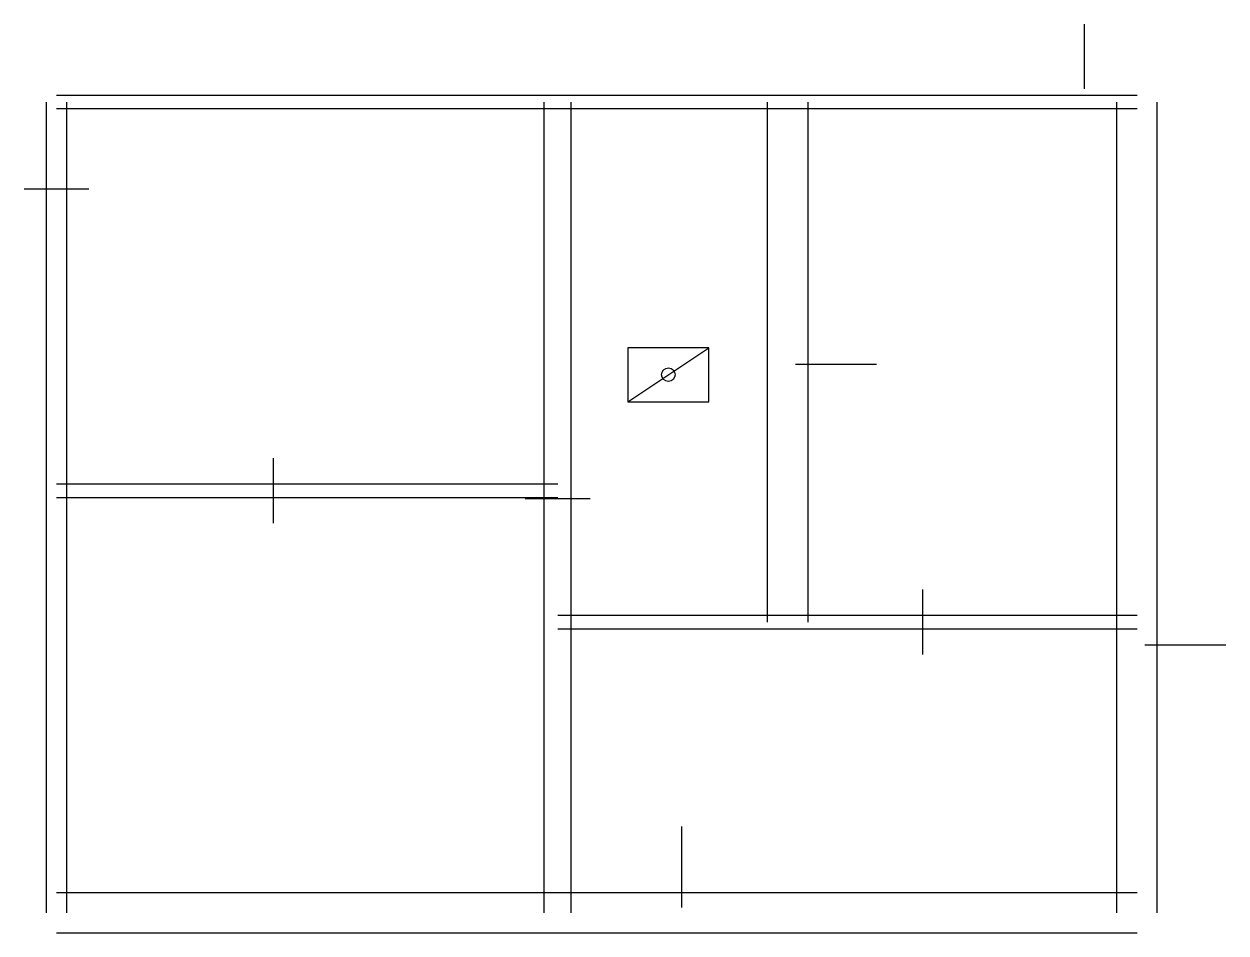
# Model space of a CAD drawing. Header units: millimetres. Extents: x -240 to 8658, y -150 to 6579.
import ezdxf

# ---------------------------------------------------------------- set-up
doc = ezdxf.new("R2010")
doc.units = ezdxf.units.MM
for name, color, linetype in [('FURN', 3, 'Continuous'), ('OPENING', 4, 'Continuous'), ('WALL', 7, 'Continuous')]:
    doc.layers.add(name, color=color, linetype=linetype)

# ---------------------------------------------------------------- blocks, each defined once
blk = doc.blocks.new('NOISE_INNER_44')
at = {"layer": 'FURN'}
blk.add_line((3872.2, 3444.1), (4472.2, 3844.1), dxfattribs=at)
blk.add_lwpolyline([(3872.2, 3444.1), (4472.2, 3444.1), (4472.2, 3844.1), (3872.2, 3844.1), (3872.2, 3444.1)], close=True, dxfattribs=at)
at = {"layer": 'OPENING'}
for p, q in [((7249.2, 6240), (7249.2, 5760)), ((5714, 3719.9), (5114, 3719.9)), ((8300, 1642), (7700, 1642)), ((4272.8, -300), (4272.8, 300))]:
    blk.add_line(p, q, dxfattribs=at)
blk = doc.blocks.new('NOISE_OUTER_44')
at = {"layer": 'FURN'}
blk.add_circle((4172.2, 3644.1), 50, dxfattribs=at)
blk.add_blockref('NOISE_INNER_44', (0, 0))

msp = doc.modelspace()

# ---------------------------------------------------------------- linework, layer by layer
at = {"layer": 'OPENING'}
for p, q in [((-240, 5357.7), (240, 5357.7)), ((1607.6, 2884), (1607.6, 3364)), ((3951, 3064.5), (3471, 3064.5)), ((6414.6, 1912), (6414.6, 2392))]:
    msp.add_line(p, q, dxfattribs=at)
at = {"layer": 'WALL'}
for p, q in [((75, 6000), (75, 0)), ((3611, 0), (3611, 6000)), ((5264, 2152), (5264, 6000)), ((7850, 0), (7850, 6000)), ((8150, 0), (8150, 6000)), ((0, 3074), (3711, 3074)), ((3711, 2102), (8000, 2102)), ((0, -150), (8000, -150))]:
    msp.add_line(p, q, dxfattribs=at)
for points in [[(-75, 6000), (-75, 0)], [(8000, 6050), (0, 6050)], [(3811, 0), (3811, 6000)], [(5564, 2152), (5564, 6000)], [(8000, 5950), (0, 5950)], [(0, 3174), (3711, 3174)], [(3711, 2202), (8000, 2202)], [(0, 150), (8000, 150)]]:
    msp.add_lwpolyline(points, dxfattribs=at)

# ---------------------------------------------------------------- block references
msp.add_blockref('NOISE_OUTER_44', (358.3, 338.8))

doc.saveas('drawing.dxf')
